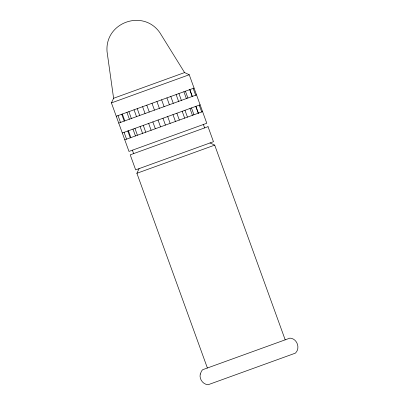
<?xml version="1.0" encoding="UTF-8"?>
<svg xmlns="http://www.w3.org/2000/svg" width="405" height="405" viewBox="0 0 405 405"><rect width="100%" height="100%" fill="white"/><g stroke="black" fill="none" stroke-linecap="round" stroke-linejoin="round"><path stroke-width="0.61" d="M111.426 102.916L113.597 98.263L107.052 51.678C104.611 22.498 142.985 8.601 159.793 32.587L184.579 72.571L189.231 74.748L206.788 123.257L128.982 151.424L111.426 102.916L189.231 74.748M207.385 368.003L136.895 173.284L139.072 168.637M113.597 98.263L184.579 72.571M116.245 116.24L194.051 88.072M118.721 123.069L196.526 94.907M122.305 132.977L200.11 104.809M124.78 139.811L202.586 111.643M136.895 173.284L214.706 145.122L285.191 339.841M210.053 142.94L214.706 145.122M193.185 88.386L195.655 95.221M199.245 105.128L201.715 111.957M203.376 124.492L204.616 127.909M189.849 89.596L192.319 96.425M195.909 106.333L198.379 113.167M189.722 89.642L192.198 96.471M195.782 106.378L198.258 113.213M185.414 91.201L187.89 98.03M191.474 107.938L193.949 114.772M183.905 91.743L186.381 98.577M189.965 108.484L192.441 115.314M178.919 93.55L181.394 100.384M184.979 110.292L187.449 117.121M176.129 94.557L178.605 101.392M182.189 111.299L184.665 118.128M170.804 96.486L173.274 103.321M176.863 113.228L179.334 120.057M166.926 97.894L169.396 104.723M172.986 114.63L175.456 121.465M161.62 99.812L164.096 106.647M167.68 116.549L170.156 123.383M156.917 101.513L159.388 108.348M162.977 118.255L165.448 125.084M151.996 103.295L154.472 110.13M158.056 120.037L160.532 126.866M146.787 105.184L149.258 112.013M152.847 121.92L155.317 128.755M142.59 106.702L145.061 113.537M148.65 123.439L151.121 130.273M137.229 108.641L139.7 115.476M143.289 125.383L145.76 132.212M134.035 109.795L136.51 116.63M140.095 126.537L142.57 133.372M128.891 111.658L131.362 118.493M134.951 128.4L137.422 135.23M126.922 112.372L129.397 119.207M132.982 129.114L135.452 135.943M122.34 114.033L124.816 120.862M128.4 130.769L130.876 137.604M121.733 114.251L124.203 121.085M127.793 130.992L130.263 137.821M132.394 150.189L133.63 153.606M118.027 115.592L120.503 122.426M124.087 132.334L126.562 139.163M200.273 374.043C199.052 379.034 202.961 384.396 208.089 384.75L295.367 353.155C300.672 348.3 297.108 338.464 289.929 338.124L202.647 369.719L201.589 371L200.273 374.043M208.028 126.674L130.218 154.842L135.66 169.872L213.465 141.704L208.028 126.674"/></g></svg>
